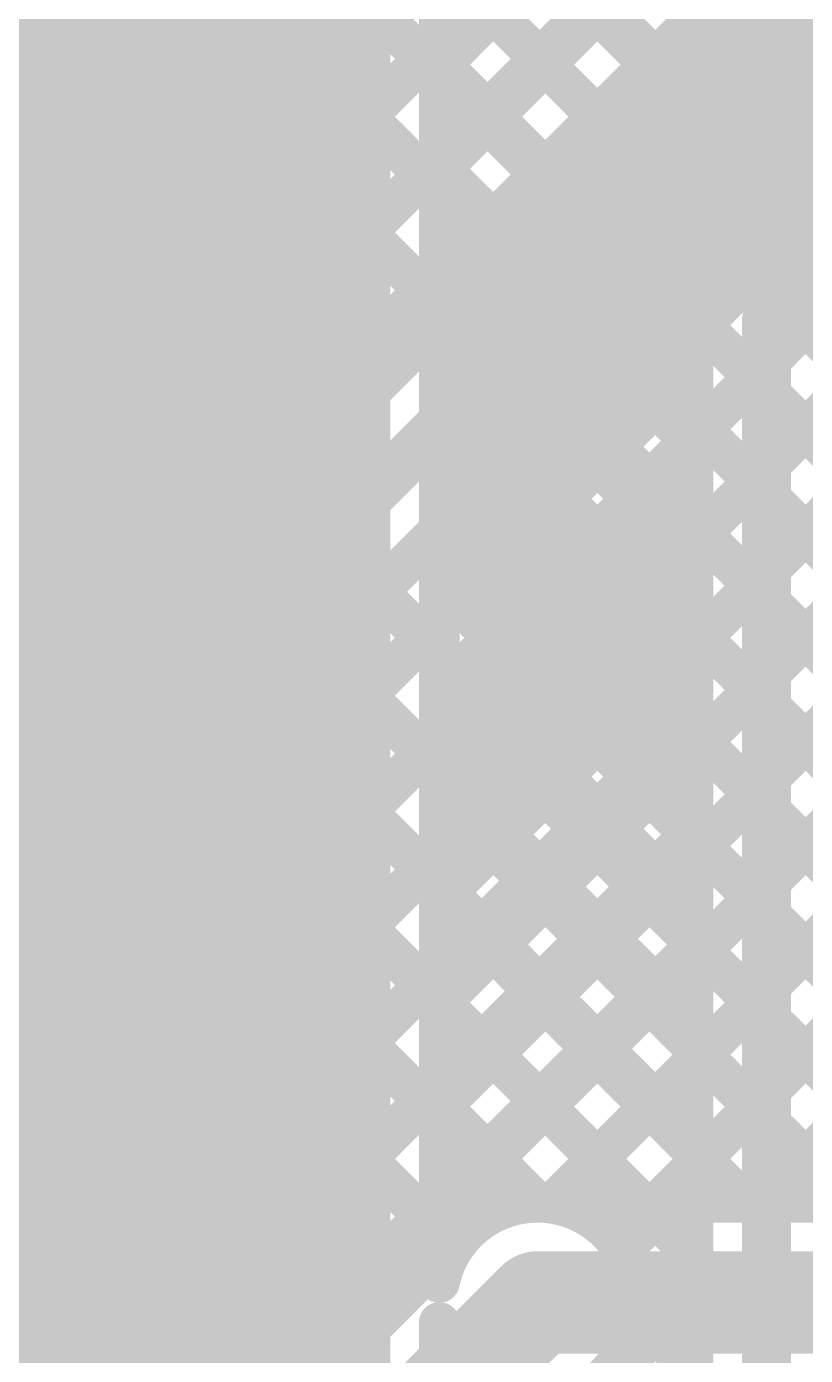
# Model space of a CAD drawing. Header units: millimetres. Extents: x 0.79 to 4.38, y 0.99 to 3.94.
# Drawn here: x 1.5151 to 1.7055, y 1.3521 to 1.6766 of the extents above; entities that cross this region are included whole.
import ezdxf

# ---------------------------------------------------------------- set-up
doc = ezdxf.new("R2010")
doc.units = ezdxf.units.MM
doc.header["$MEASUREMENT"] = 0
for name, color, linetype in [('BottomLayer', 5, 'Continuous'), ('BottomSolder', 6, 'Continuous'), ('MultiLayer', 9, 'Continuous'), ('TopLayer', 1, 'Continuous'), ('TopOverlay', 2, 'Continuous'), ('TopSolder', 216, 'Continuous'), ('ViaHoleLayer', 16, 'Continuous')]:
    doc.layers.add(name, color=color, linetype=linetype)

# ---------------------------------------------------------------- blocks, each defined once
blk = doc.blocks.new('T________B_____12_P___95')
at = {"layer": 'TopOverlay', "const_width": 0.01}
blk.add_lwpolyline([(-0.105, -0.162), (2.325, -0.162)], dxfattribs=at)

msp = doc.modelspace()

# ---------------------------------------------------------------- linework, layer by layer
at = {"layer": 'BottomLayer'}
for points, const_width in [([(1.57172, 1.56017), (2.20554, 2.194)], 0.01), ([(1.57917, 1.54217), (2.2206, 2.1836)], 0.012), ([(1.59192, 1.52947), (2.22805, 2.1656)], 0.01), ([(1.6833, 1.61775), (2.23114, 2.1656)], 0.01), ([(1.696, 1.605), (2.245, 2.154)], 0.012), ([(1.46112, 1.735), (1.60383, 1.59229)], 0.01), ([(1.46608, 1.6075), (1.59358, 1.735)], 0.01), ([(1.47456, 1.64427), (1.56529, 1.735)], 0.01), ([(1.48941, 1.735), (1.61798, 1.60643)], 0.01), ([(1.49436, 1.6075), (1.62186, 1.735)], 0.01), ([(1.51769, 1.735), (1.63212, 1.62057)], 0.01), ([(1.52265, 1.6075), (1.65015, 1.735)], 0.01), ([(1.54598, 1.735), (1.64626, 1.63472)], 0.01), ([(1.5475, 1.60407), (1.67843, 1.735)], 0.01), ([(1.5591, 1.58739), (1.70672, 1.735)], 0.01), ([(1.56017, 1.56017), (1.73503, 1.73503)], 0.01), ([(1.56017, 1.56017), (1.73503, 1.73503)], 0.01), ([(1.57426, 1.735), (1.6604, 1.64886)], 0.01), ([(1.60255, 1.735), (1.67454, 1.663)], 0.01), ([(1.63083, 1.735), (1.68869, 1.67714)], 0.01), ([(1.43662, 1.73122), (1.58969, 1.57815)], 0.01), ([(1.47693, 1.66262), (1.53206, 1.6075)], 0.01), ([(1.67172, 1.60926), (1.678, 1.60298)], 0.01), ([(1.37742, 1.6075), (1.535, 1.6075)], 0.01), ([(1.678, 1.34346), (1.678, 1.605)], 0.01), ([(1.696, 1.336), (1.696, 1.605)], 0.012), ([(1.39898, 1.31413), (1.678, 1.59315)], 0.01), ([(1.65757, 1.59512), (1.678, 1.57469)], 0.01), ([(1.36727, 1.583), (1.535, 1.583)], 0.025), ([(1.55934, 1.58021), (1.57555, 1.56401)], 0.01), ([(1.64343, 1.58098), (1.678, 1.54641)], 0.01), ([(1.62929, 1.56683), (1.678, 1.51812)], 0.01), ([(1.42514, 1.312), (1.678, 1.56486)], 0.01), ([(1.5439, 1.56017), (1.57172, 1.56017)], 0.01), ([(1.54863, 1.56264), (1.5511, 1.56017)], 0.01), ([(1.41135, 1.5585), (1.6051, 1.36475)], 0.01), ([(1.61515, 1.55269), (1.678, 1.48984)], 0.01), ([(1.48528, 1.54217), (1.57917, 1.54217)], 0.012), ([(1.60101, 1.53855), (1.678, 1.46156)], 0.01), ([(1.50092, 1.3595), (1.678, 1.53658)], 0.01), ([(1.38484, 1.32827), (1.58082, 1.52425)], 0.01), ([(1.47484, 1.47484), (1.52417, 1.52417)], 0.01), ([(1.47484, 1.47484), (1.52417, 1.52417)], 0.01), ([(1.47537, 1.44709), (1.55246, 1.52417)], 0.01), ([(1.50086, 1.52417), (1.57917, 1.52417)], 0.01), ([(1.50225, 1.52417), (1.63709, 1.38933)], 0.01), ([(1.53053, 1.52417), (1.678, 1.3767)], 0.01), ([(1.55881, 1.52417), (1.678, 1.40499)], 0.01), ([(1.58582, 1.52545), (1.678, 1.43327)], 0.01), ([(1.4789, 1.51923), (1.61924, 1.37889)], 0.01), ([(1.52921, 1.3595), (1.678, 1.50829)], 0.01), ([(1.55749, 1.3595), (1.678, 1.48001)], 0.01), ([(1.47678, 1.46479), (1.58207, 1.3595)], 0.01), ([(1.58577, 1.3595), (1.678, 1.45173)], 0.01), ([(1.47308, 1.4402), (1.55378, 1.3595)], 0.01), ([(1.46177, 1.42323), (1.5255, 1.3595)], 0.01), ([(1.64377, 1.38921), (1.678, 1.42344)], 0.01), ([(1.6608, 1.37795), (1.678, 1.39516)], 0.01), ([(1.59985, 1.3595), (1.62268, 1.38232)], 0.01), ([(1.61, 1.335), (1.64, 1.365)], 0.025), ([(1.40313, 1.092), (1.678, 1.36687)], 0.01), ([(1.66433, 1.36209), (1.678, 1.34842)], 0.01), ([(1.48528, 1.3595), (1.59985, 1.3595)], 0.01), ([(1.62735, 1.3177), (1.65732, 1.34768)], 0.01)]:
    msp.add_lwpolyline(points, dxfattribs=dict(at, const_width=const_width))
for points, const_width in [([(1.68619, 1.67714, 1), (1.69119, 1.67714, 1)], 0.005), ([(1.67204, 1.663, 1), (1.67704, 1.663, 1)], 0.005), ([(1.6579, 1.64886, 1), (1.6629, 1.64886, 1)], 0.005), ([(1.64376, 1.63472, 1), (1.64876, 1.63472, 1)], 0.005), ([(1.62962, 1.62057, 1), (1.63462, 1.62057, 1)], 0.005), ([(1.68077, 1.61773, 1), (1.68577, 1.61773, 1)], 0.005), ([(1.6808, 1.61775, 1), (1.6858, 1.61775, 1)], 0.005), ([(1.6808, 1.61775, 1), (1.6858, 1.61775, 1)], 0.005), ([(1.66922, 1.60926, 1), (1.67422, 1.60926, 1)], 0.005), ([(1.52015, 1.6075, 1), (1.52515, 1.6075, 1)], 0.005), ([(1.52956, 1.6075, 1), (1.53456, 1.6075, 1)], 0.005), ([(1.5325, 1.6075, 1), (1.5375, 1.6075, 1)], 0.005), ([(1.5325, 1.6075, 1), (1.5375, 1.6075, 1)], 0.005), ([(1.61548, 1.60643, 1), (1.62048, 1.60643, 1)], 0.005), ([(1.6755, 1.605, 1), (1.6805, 1.605, 1)], 0.005), ([(1.6755, 1.605, 1), (1.6805, 1.605, 1)], 0.005), ([(1.6755, 1.605, 1), (1.6805, 1.605, 1)], 0.005), ([(1.693, 1.605, 1), (1.699, 1.605, 1)], 0.006), ([(1.693, 1.605, 1), (1.699, 1.605, 1)], 0.006), ([(1.545, 1.60407, 1), (1.55, 1.60407, 1)], 0.005), ([(1.6755, 1.60298, 1), (1.6805, 1.60298, 1)], 0.005), ([(1.60133, 1.59229, 1), (1.60633, 1.59229, 1)], 0.005), ([(1.65507, 1.59512, 1), (1.66007, 1.59512, 1)], 0.005), ([(1.6755, 1.59315, 1), (1.6805, 1.59315, 1)], 0.005), ([(1.52875, 1.583, 1), (1.54125, 1.583, 1)], 0.0125), ([(1.52909, 1.583, 1), (1.54091, 1.583, 1)], 0.01181), ([(1.5566, 1.58739, 1), (1.5616, 1.58739, 1)], 0.005), ([(1.557, 1.583, 1), (1.562, 1.583, 1)], 0.005), ([(1.557, 1.583, 1), (1.562, 1.583, 1)], 0.005), ([(1.55684, 1.58021, 1), (1.56184, 1.58021, 1)], 0.005), ([(1.64093, 1.58098, 1), (1.64593, 1.58098, 1)], 0.005), ([(1.58719, 1.57815, 1), (1.59219, 1.57815, 1)], 0.005), ([(1.6755, 1.57469, 1), (1.6805, 1.57469, 1)], 0.005), ([(1.62679, 1.56683, 1), (1.63179, 1.56683, 1)], 0.005), ([(1.57305, 1.56401, 1), (1.57805, 1.56401, 1)], 0.005), ([(1.6755, 1.56486, 1), (1.6805, 1.56486, 1)], 0.005), ([(1.5414, 1.56017, 1), (1.5464, 1.56017, 1)], 0.005), ([(1.5414, 1.56017, 1), (1.5464, 1.56017, 1)], 0.005), ([(1.54613, 1.56264, 1), (1.55113, 1.56264, 1)], 0.005), ([(1.5486, 1.56017, 1), (1.5536, 1.56017, 1)], 0.005), ([(1.55767, 1.56017, 1), (1.56267, 1.56017, 1)], 0.005), ([(1.55767, 1.56017, 1), (1.56267, 1.56017, 1)], 0.005), ([(1.56922, 1.56017, 1), (1.57422, 1.56017, 1)], 0.005), ([(1.56922, 1.56017, 1), (1.57422, 1.56017, 1)], 0.005), ([(1.61265, 1.55269, 1), (1.61765, 1.55269, 1)], 0.005), ([(1.6755, 1.54641, 1), (1.6805, 1.54641, 1)], 0.005), ([(1.57617, 1.54217, 1), (1.58217, 1.54217, 1)], 0.006), ([(1.57617, 1.54217, 1), (1.58217, 1.54217, 1)], 0.006), ([(1.59851, 1.53855, 1), (1.60351, 1.53855, 1)], 0.005), ([(1.6755, 1.53658, 1), (1.6805, 1.53658, 1)], 0.005), ([(1.5894, 1.52945, 1), (1.5944, 1.52945, 1)], 0.005), ([(1.58942, 1.52947, 1), (1.59442, 1.52947, 1)], 0.005), ([(1.58942, 1.52947, 1), (1.59442, 1.52947, 1)], 0.005), ([(1.52167, 1.52417, 1), (1.52667, 1.52417, 1)], 0.005), ([(1.52167, 1.52417, 1), (1.52667, 1.52417, 1)], 0.005), ([(1.52803, 1.52417, 1), (1.53303, 1.52417, 1)], 0.005), ([(1.54996, 1.52417, 1), (1.55496, 1.52417, 1)], 0.005), ([(1.55631, 1.52417, 1), (1.56131, 1.52417, 1)], 0.005), ([(1.57667, 1.52417, 1), (1.58167, 1.52417, 1)], 0.005), ([(1.57667, 1.52417, 1), (1.58167, 1.52417, 1)], 0.005), ([(1.57667, 1.52417, 1), (1.58167, 1.52417, 1)], 0.005), ([(1.57832, 1.52425, 1), (1.58332, 1.52425, 1)], 0.005), ([(1.58332, 1.52545, 1), (1.58832, 1.52545, 1)], 0.005), ([(1.6755, 1.51812, 1), (1.6805, 1.51812, 1)], 0.005), ([(1.6755, 1.50829, 1), (1.6805, 1.50829, 1)], 0.005), ([(1.6755, 1.48984, 1), (1.6805, 1.48984, 1)], 0.005), ([(1.6755, 1.48001, 1), (1.6805, 1.48001, 1)], 0.005), ([(1.6755, 1.46156, 1), (1.6805, 1.46156, 1)], 0.005), ([(1.6755, 1.45173, 1), (1.6805, 1.45173, 1)], 0.005), ([(1.6755, 1.43327, 1), (1.6805, 1.43327, 1)], 0.005), ([(1.6755, 1.42344, 1), (1.6805, 1.42344, 1)], 0.005), ([(1.6755, 1.40499, 1), (1.6805, 1.40499, 1)], 0.005), ([(1.6755, 1.39516, 1), (1.6805, 1.39516, 1)], 0.005), ([(1.63459, 1.38933, 1), (1.63959, 1.38933, 1)], 0.005), ([(1.64127, 1.38921, 1), (1.64627, 1.38921, 1)], 0.005), ([(1.62018, 1.38232, 1), (1.62518, 1.38232, 1)], 0.005), ([(1.62018, 1.38232, 1), (1.62518, 1.38232, 1)], 0.005), ([(1.61674, 1.37889, 1), (1.62174, 1.37889, 1)], 0.005), ([(1.6583, 1.37795, 1), (1.6633, 1.37795, 1)], 0.005), ([(1.6755, 1.3767, 1), (1.6805, 1.3767, 1)], 0.005), ([(1.63375, 1.365, 1), (1.64625, 1.365, 1)], 0.0125), ([(1.63409, 1.365, 1), (1.64591, 1.365, 1)], 0.01181), ([(1.662, 1.365, 1), (1.667, 1.365, 1)], 0.005), ([(1.662, 1.365, 1), (1.667, 1.365, 1)], 0.005), ([(1.6755, 1.36687, 1), (1.6805, 1.36687, 1)], 0.005), ([(1.6026, 1.36475, 1), (1.6076, 1.36475, 1)], 0.005), ([(1.66183, 1.36209, 1), (1.66683, 1.36209, 1)], 0.005), ([(1.523, 1.3595, 1), (1.528, 1.3595, 1)], 0.005), ([(1.52671, 1.3595, 1), (1.53171, 1.3595, 1)], 0.005), ([(1.55128, 1.3595, 1), (1.55628, 1.3595, 1)], 0.005), ([(1.55499, 1.3595, 1), (1.55999, 1.3595, 1)], 0.005), ([(1.57957, 1.3595, 1), (1.58457, 1.3595, 1)], 0.005), ([(1.58327, 1.3595, 1), (1.58827, 1.3595, 1)], 0.005), ([(1.59735, 1.3595, 1), (1.60235, 1.3595, 1)], 0.005), ([(1.59735, 1.3595, 1), (1.60235, 1.3595, 1)], 0.005), ([(1.65482, 1.34768, 1), (1.65982, 1.34768, 1)], 0.005), ([(1.65482, 1.34768, 1), (1.65982, 1.34768, 1)], 0.005), ([(1.6755, 1.34842, 1), (1.6805, 1.34842, 1)], 0.005)]:
    msp.add_lwpolyline(points, format="xyb", close=True, dxfattribs=dict(at, const_width=const_width))
at = {"layer": 'BottomLayer', "const_width": 0.01}
for points in [[(1.678, 1.605, -0.199396), (1.6833, 1.61775)], [(1.678, 1.605, -0.198912), (1.68327, 1.61773)], [(1.535, 1.6075, -0.414214), (1.5595, 1.583)], [(1.5595, 1.583, -0.309088), (1.5439, 1.56017)], [(1.59192, 1.52947, -0.199396), (1.57917, 1.52417)], [(1.5919, 1.52945, -0.198912), (1.57917, 1.52417)], [(1.62268, 1.38232, -0.668179), (1.6645, 1.365)], [(1.6645, 1.365, -0.198912), (1.65732, 1.34768)]]:
    msp.add_lwpolyline(points, format="xyb", dxfattribs=at)
at = {"layer": 'BottomSolder', "const_width": 0.00991}
msp.add_lwpolyline([(1.53005, 1.583, 1), (1.53995, 1.583, 1)], format="xyb", close=True, dxfattribs=at)
at = {"layer": 'MultiLayer', "const_width": 0.01181}
for points in [[(1.52909, 1.583, 1), (1.54091, 1.583, 1)], [(1.63409, 1.365, 1), (1.64591, 1.365, 1)]]:
    msp.add_lwpolyline(points, format="xyb", close=True, dxfattribs=at)
at = {"layer": 'TopLayer'}
for points, const_width in [([(1.616, 1.616), (1.7125, 1.7125)], 0.01), ([(1.616, 1.66691), (1.66159, 1.7125)], 0.01), ([(1.616, 1.59054), (1.73796, 1.7125)], 0.01), ([(1.616, 1.64146), (1.68704, 1.7125)], 0.01), ([(1.616, 1.616), (1.7125, 1.7125)], 0.01), ([(1.616, 1.36992), (1.616, 1.7125)], 0.01), ([(1.62221, 1.7125), (1.75599, 1.57872)], 0.01), ([(1.64767, 1.7125), (1.76946, 1.59071)], 0.01), ([(1.67312, 1.7125), (1.74946, 1.63617)], 0.01), ([(1.616, 1.56509), (1.75928, 1.70836)], 0.01), ([(1.616, 1.53963), (1.77438, 1.69801)], 0.01), ([(1.616, 1.69326), (1.74853, 1.56073)], 0.01), ([(1.616, 1.6678), (1.78164, 1.50216)], 0.01), ([(1.616, 1.51418), (1.74801, 1.64619)], 0.01), ([(1.616, 1.64235), (1.7642, 1.49415)], 0.01), ([(1.616, 1.48872), (1.75355, 1.62627)], 0.01), ([(1.616, 1.61689), (1.75266, 1.48023)], 0.01), ([(1.616, 1.46327), (1.76565, 1.61292)], 0.01), ([(1.616, 1.59143), (1.74803, 1.4594)], 0.01), ([(1.616, 1.43781), (1.75416, 1.57597)], 0.01), ([(1.616, 1.56598), (1.77486, 1.40711)], 0.01), ([(1.616, 1.41235), (1.74893, 1.54528)], 0.01), ([(1.616, 1.54052), (1.7596, 1.39692)], 0.01), ([(1.616, 1.3869), (1.75708, 1.52798)], 0.01), ([(1.616, 1.51507), (1.74157, 1.3895)], 0.01), ([(1.64406, 1.3895), (1.77111, 1.51656)], 0.01), ([(1.616, 1.48961), (1.71611, 1.3895)], 0.01), ([(1.66951, 1.3895), (1.74871, 1.4687)], 0.01), ([(1.616, 1.46416), (1.69066, 1.3895)], 0.01), ([(1.69497, 1.3895), (1.75097, 1.4455)], 0.01), ([(1.616, 1.4387), (1.6652, 1.3895)], 0.01), ([(1.616, 1.41324), (1.63975, 1.3895)], 0.01), ([(1.616, 1.38779), (1.62208, 1.38171)], 0.01), ([(1.64, 1.3895), (1.75396, 1.3895)], 0.01), ([(1.64, 1.365), (1.791, 1.365)], 0.025), ([(1.616, 1.03), (1.616, 1.36008)], 0.01)]:
    msp.add_lwpolyline(points, dxfattribs=dict(at, const_width=const_width))
for points, const_width in [([(1.6135, 1.6678, 1), (1.6185, 1.6678, 1)], 0.005), ([(1.6135, 1.66691, 1), (1.6185, 1.66691, 1)], 0.005), ([(1.6135, 1.64235, 1), (1.6185, 1.64235, 1)], 0.005), ([(1.6135, 1.64146, 1), (1.6185, 1.64146, 1)], 0.005), ([(1.6135, 1.61689, 1), (1.6185, 1.61689, 1)], 0.005), ([(1.6135, 1.616, 1), (1.6185, 1.616, 1)], 0.005), ([(1.6135, 1.616, 1), (1.6185, 1.616, 1)], 0.005), ([(1.52909, 1.583, 1), (1.54091, 1.583, 1)], 0.01181), ([(1.6135, 1.59143, 1), (1.6185, 1.59143, 1)], 0.005), ([(1.6135, 1.59054, 1), (1.6185, 1.59054, 1)], 0.005), ([(1.6135, 1.56598, 1), (1.6185, 1.56598, 1)], 0.005), ([(1.6135, 1.56509, 1), (1.6185, 1.56509, 1)], 0.005), ([(1.6135, 1.54052, 1), (1.6185, 1.54052, 1)], 0.005), ([(1.6135, 1.53963, 1), (1.6185, 1.53963, 1)], 0.005), ([(1.6135, 1.51507, 1), (1.6185, 1.51507, 1)], 0.005), ([(1.6135, 1.51418, 1), (1.6185, 1.51418, 1)], 0.005), ([(1.6135, 1.48961, 1), (1.6185, 1.48961, 1)], 0.005), ([(1.6135, 1.48872, 1), (1.6185, 1.48872, 1)], 0.005), ([(1.6135, 1.46416, 1), (1.6185, 1.46416, 1)], 0.005), ([(1.6135, 1.46327, 1), (1.6185, 1.46327, 1)], 0.005), ([(1.6135, 1.4387, 1), (1.6185, 1.4387, 1)], 0.005), ([(1.6135, 1.43781, 1), (1.6185, 1.43781, 1)], 0.005), ([(1.6135, 1.41324, 1), (1.6185, 1.41324, 1)], 0.005), ([(1.6135, 1.41235, 1), (1.6185, 1.41235, 1)], 0.005), ([(1.6135, 1.38779, 1), (1.6185, 1.38779, 1)], 0.005), ([(1.63725, 1.3895, 1), (1.64225, 1.3895, 1)], 0.005), ([(1.6375, 1.3895, 1), (1.6425, 1.3895, 1)], 0.005), ([(1.6375, 1.3895, 1), (1.6425, 1.3895, 1)], 0.005), ([(1.64156, 1.3895, 1), (1.64656, 1.3895, 1)], 0.005), ([(1.6627, 1.3895, 1), (1.6677, 1.3895, 1)], 0.005), ([(1.66701, 1.3895, 1), (1.67201, 1.3895, 1)], 0.005), ([(1.68816, 1.3895, 1), (1.69316, 1.3895, 1)], 0.005), ([(1.69247, 1.3895, 1), (1.69747, 1.3895, 1)], 0.005), ([(1.6135, 1.3869, 1), (1.6185, 1.3869, 1)], 0.005), ([(1.61958, 1.38171, 1), (1.62458, 1.38171, 1)], 0.005), ([(1.63375, 1.365, 1), (1.64625, 1.365, 1)], 0.0125), ([(1.63409, 1.365, 1), (1.64591, 1.365, 1)], 0.01181), ([(1.6135, 1.36992, 1), (1.6185, 1.36992, 1)], 0.005), ([(1.6135, 1.36992, 1), (1.6185, 1.36992, 1)], 0.005), ([(1.6135, 1.36008, 1), (1.6185, 1.36008, 1)], 0.005), ([(1.6135, 1.36008, 1), (1.6185, 1.36008, 1)], 0.005)]:
    msp.add_lwpolyline(points, format="xyb", close=True, dxfattribs=dict(at, const_width=const_width))
at = {"layer": 'TopLayer', "const_width": 0.01}
for points in [[(1.616, 1.36992, -0.356107), (1.64, 1.3895)], [(1.64, 1.3405, -0.356107), (1.616, 1.36008)]]:
    msp.add_lwpolyline(points, format="xyb", dxfattribs=at)
at = {"layer": 'TopLayer'}
msp.add_solid([(1.513, 1.02), (1.604, 1.02), (1.513, 3.398), (1.604, 3.398)], dxfattribs=at)
at = {"layer": 'TopSolder', "const_width": 0.00991}
msp.add_lwpolyline([(1.53005, 1.583, 1), (1.53995, 1.583, 1)], format="xyb", close=True, dxfattribs=at)
at = {"layer": 'ViaHoleLayer', "const_width": 0.00591}
for points in [[(1.53205, 1.583, 1), (1.53795, 1.583, 1)], [(1.63705, 1.365, 1), (1.64295, 1.365, 1)]]:
    msp.add_lwpolyline(points, format="xyb", close=True, dxfattribs=at)

# ---------------------------------------------------------------- block references
at = {"rotation": 90}
msp.add_blockref('T________B_____12_P___95', (1.425, 1.26), dxfattribs=at)

doc.saveas('drawing.dxf')
